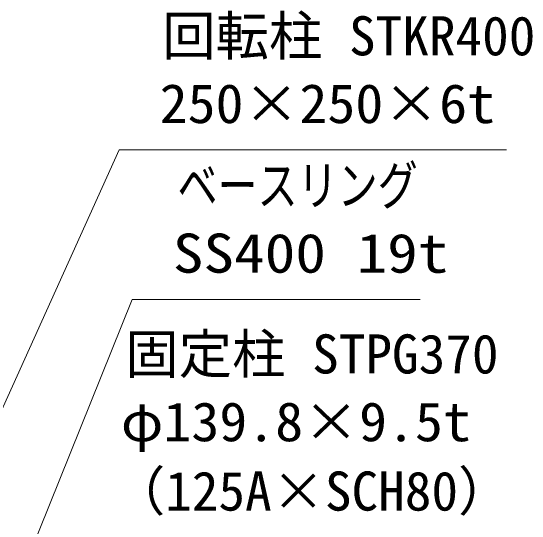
# Model space of a CAD drawing. Units: millimetres, scale not verified. Extents: x -11880 to 11880, y -8400 to 8400.
# Drawn here: x 5627 to 7244, y 1138 to 2738 of the extents above; entities that cross this region are included whole.
import ezdxf
from ezdxf.enums import TextEntityAlignment as Align

# ---------------------------------------------------------------- set-up
doc = ezdxf.new("R2010")
doc.units = ezdxf.units.MM
doc.header["$LTSCALE"] = 30
doc.layers.add('0-3_寸法線', color=4, linetype='Continuous', lineweight=18)
doc.styles.add('ＭＳ ゴシック', font='')
doc.styles.get('ＭＳ ゴシック').set_extended_font_data('MS Gothic')

# ---------------------------------------------------------------- blocks, each defined once
blk = doc.blocks.new('S254')
at = {"layer": '0-3_寸法線'}
for points in [[(5433424.3, 81138644.3), (5406673.9, 81138644.3), (5377760.7, 81066893.1), (5376639.4, 81064110.5)], [(5377296.9, 81067080), (5376639.4, 81064110.5), (5378224.5, 81066706.2)]]:
    blk.add_lwpolyline(points, dxfattribs=at)
at = {"layer": '0-3_寸法線', "color": 254, "style": 'ＭＳ ゴシック'}
for s, width, p in [('ベースリング', 0.75, (5410873.9, 81146344.8)), ('SS400 19t', 1.15, (5410441.9, 81140044.8))]:
    blk.add_text(s, height=3637, dxfattribs=dict(at, width=width)).set_placement(p, align=Align.BOTTOM_LEFT)
blk = doc.blocks.new('S259')
at = {"layer": '0-3_寸法線', "color": 254, "style": 'ＭＳ ゴシック'}
for s, p in [('固定柱 STPG370', (5406031.3, 81130672.7)), ('（125A×SCH80）', (5404770.8, 81117921.5))]:
    blk.add_text(s, height=3637, dxfattribs=at).set_placement(p, align=Align.BOTTOM_LEFT)
at = {"layer": '0-3_寸法線', "color": 254, "style": 'ＭＳ ゴシック', "width": 1.05}
blk.add_text('φ139.8×9.5t', height=3637, dxfattribs=at).set_placement((5405617.5, 81124372.7), align=Align.BOTTOM_LEFT)
blk = doc.blocks.new('S268')
at = {"layer": '0-3_寸法線'}
blk.add_lwpolyline([(5441442.1, 81152558.2), (5405446.9, 81152558.2), (5380849.2, 81098084.6), (5379614.5, 81095350.5)], dxfattribs=at)
at = {"layer": '0-3_寸法線', "color": 254, "style": 'ＭＳ ゴシック'}
blk.add_text('回転柱 STKR400', height=3637, dxfattribs=at).set_placement((5409455.9, 81160258.7), align=Align.BOTTOM_LEFT)
at = {"layer": '0-3_寸法線', "color": 254, "style": 'ＭＳ ゴシック', "width": 1.05}
blk.add_text('250×250×6t', height=3637, dxfattribs=at).set_placement((5409214.9, 81153958.7), align=Align.BOTTOM_LEFT)

msp = doc.modelspace()

# ---------------------------------------------------------------- block references
at = {"layer": '0-3_寸法線', "xscale": 0.03333333, "yscale": 0.03333333}
for name in ['S268', 'S254', 'S259']:
    msp.add_blockref(name, (-174218.27, -2702779.54), dxfattribs=at)

doc.saveas('drawing.dxf')
